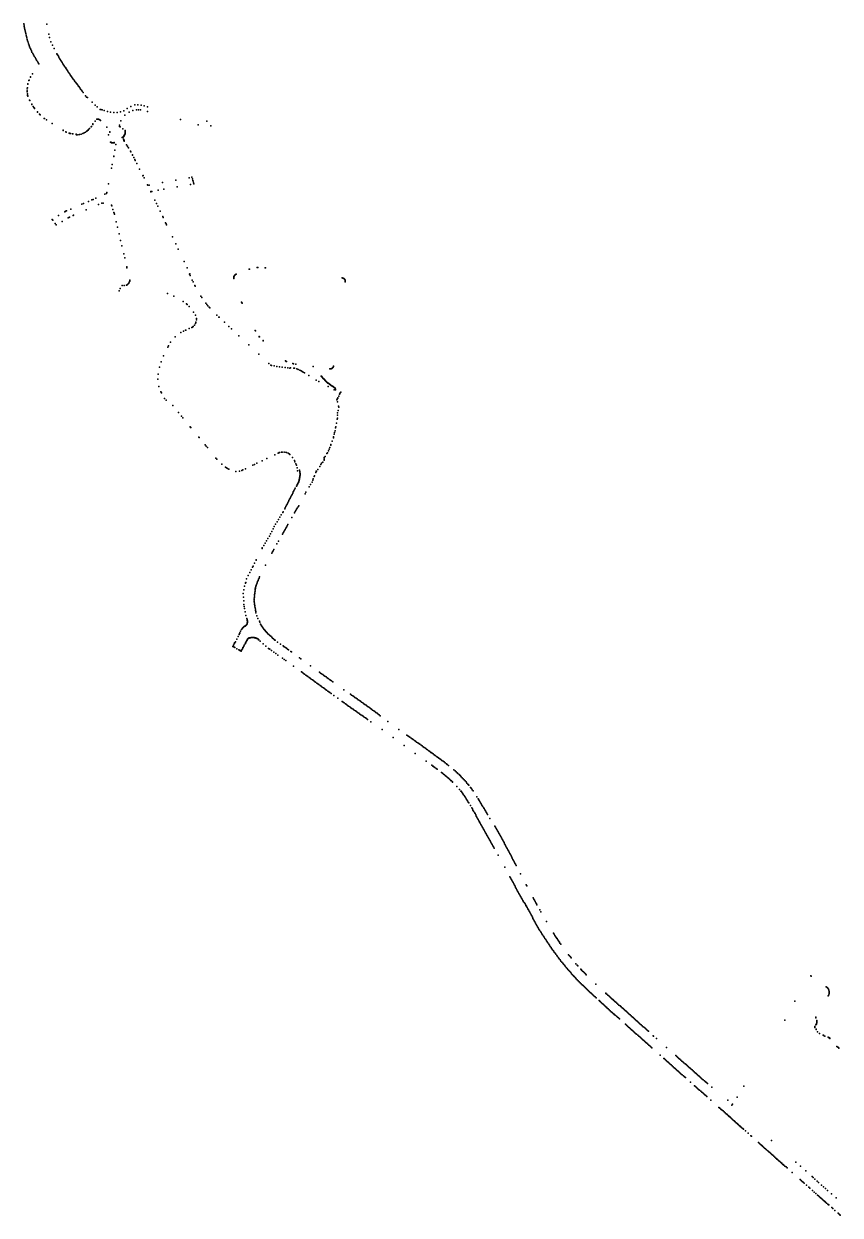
# Model space of a CAD drawing. Header units: metres. Extents: x 254871 to 264190, y 6271272 to 6280437.
# Drawn here: x 261353 to 262554, y 6273352 to 6275104 of the extents above; entities that cross this region are included whole.
import ezdxf

# ---------------------------------------------------------------- set-up
doc = ezdxf.new("R2010")
doc.units = ezdxf.units.M

msp = doc.modelspace()

# ---------------------------------------------------------------- linework, layer by layer
at = {"layer": 'Puntos'}
for p in [(261352.6, 6275104.2), (261352.9, 6275102.2), (261386.3, 6275103.9), (261353.3, 6275100.2), (261353.7, 6275098.1), (261353.8, 6275097.7), (261354.1, 6275096), (261354.6, 6275094), (261355.1, 6275091.9), (261355.4, 6275090.1), (261355.5, 6275089.8), (261356, 6275087.7), (261356.4, 6275085.6), (261389.3, 6275089.2), (261390.4, 6275084.3), (261356.9, 6275083.4), (261357.6, 6275081.3), (261358.2, 6275079.2), (261358.9, 6275077.1), (261359.6, 6275075), (261360.3, 6275072.8), (261360.5, 6275072.2), (261361.1, 6275070.7), (261361.1, 6275070.6), (261362, 6275068.6), (261362.4, 6275067.7), (261362.9, 6275066.6), (261392.5, 6275077.8), (261394.8, 6275072.8), (261397.4, 6275067.8), (261363.7, 6275064.5), (261364.6, 6275062.4), (261365.8, 6275060.4), (261366.9, 6275058.5), (261368, 6275056.5), (261369.2, 6275054.6), (261370.3, 6275052.7), (261371.4, 6275050.7), (261372.5, 6275048.8), (261401.2, 6275060.1), (261401.6, 6275059.5), (261401.9, 6275059.1), (261402.5, 6275058), (261402.5, 6275058), (261403.4, 6275056.5), (261404.3, 6275055), (261405.2, 6275053.4), (261406.2, 6275051.9), (261407.1, 6275050.3), (261408, 6275048.8), (261373.6, 6275046.8), (261374.6, 6275045.2), (261409, 6275047.2), (261410, 6275045.6), (261410.9, 6275044), (261412, 6275042.4), (261413.1, 6275040.9), (261414.2, 6275039.3), (261414.4, 6275039.1), (261415.3, 6275037.7), (261416.4, 6275036), (261417.4, 6275034.4), (261418.5, 6275032.7), (261358.6, 6275015.3), (261358.7, 6275015.8), (261360.1, 6275020.7), (261360.2, 6275020.9), (261360.3, 6275021.2), (261362.3, 6275025.9), (261362.5, 6275026.3), (261365.2, 6275030.8), (261365.2, 6275030.7), (261419.6, 6275031), (261420.7, 6275029.3), (261421.8, 6275027.6), (261422.1, 6275027.2), (261423, 6275026), (261424.2, 6275024.4), (261425.4, 6275022.8), (261426.6, 6275021.2), (261427.3, 6275020.4), (261427.9, 6275019.6), (261429.1, 6275018), (261430.3, 6275016.4), (261430.8, 6275015.8), (261431.5, 6275014.8), (261357.6, 6275006.6), (261357.6, 6275004.6), (261357.6, 6275004.5), (261357.6, 6275004.2), (261357.7, 6275009.8), (261357.8, 6275010.2), (261357.9, 6275001.3), (261357.9, 6275001.1), (261358.1, 6274999.1), (261358.1, 6274998.8), (261358.3, 6274998.2), (261358.4, 6274997.9), (261432.7, 6275013.2), (261433.7, 6275011.8), (261433.9, 6275011.6), (261435, 6275009.9), (261436.2, 6275008.3), (261437.3, 6275006.8), (261437.4, 6275006.7), (261438.6, 6275005), (261439.7, 6275003.4), (261443.2, 6274998.4), (261443.4, 6274998.1), (261444.8, 6274996.2), (261361, 6274991.9), (261361.2, 6274991.6), (261361.3, 6274991.4), (261364.3, 6274985.8), (261364.4, 6274985.7), (261364.5, 6274985.5), (261366.3, 6274982.8), (261367.3, 6274981.3), (261367.4, 6274981.3), (261368.2, 6274980.1), (261368.4, 6274979.8), (261446.3, 6274995.9), (261453, 6274988.8), (261457.6, 6274984.8), (261460.6, 6274982.2), (261504.8, 6274979.7), (261510.2, 6274982.5), (261515.9, 6274985), (261520.6, 6274985.1), (261525.3, 6274984.6), (261529.9, 6274983.6), (261534.4, 6274982), (261372.5, 6274974.6), (261372.7, 6274974.4), (261375.9, 6274971.1), (261376.6, 6274970.4), (261382.6, 6274965.1), (261383, 6274964.8), (261386, 6274963), (261460, 6274964.2), (261460.4, 6274964.2), (261461.5, 6274964.1), (261462.6, 6274963.9), (261463.6, 6274963.4), (261464.6, 6274962.8), (261464.8, 6274978.4), (261465.4, 6274978), (261465.4, 6274962), (261466.1, 6274978), (261468, 6274977.8), (261470.9, 6274976.8), (261475.5, 6274975.1), (261480.3, 6274974.1), (261485.2, 6274973.7), (261490.1, 6274974), (261494.9, 6274974.9), (261495.4, 6274961.5), (261499.6, 6274976.4), (261501.3, 6274969.9), (261507.5, 6274974.4), (261512.8, 6274976.7), (261518.6, 6274977.7), (261521.2, 6274977.7), (261521.2, 6274977.7), (261524.4, 6274977.7), (261534.5, 6274975.3), (261534.6, 6274975.3), (261583.4, 6274963.6), (261394.3, 6274957.8), (261410.5, 6274947.6), (261410.6, 6274947.5), (261414.5, 6274945.2), (261415.1, 6274945), (261441.4, 6274943.8), (261443.5, 6274944.9), (261445.5, 6274946.4), (261445.5, 6274946.3), (261445.7, 6274946.6), (261447.2, 6274948), (261447.5, 6274948.3), (261448.9, 6274949.8), (261449.3, 6274950.3), (261451.9, 6274952.9), (261452.1, 6274953.1), (261452.3, 6274953.3), (261454.3, 6274957.3), (261454.3, 6274956), (261457.8, 6274961.1), (261474.7, 6274952.2), (261479, 6274945.1), (261479.2, 6274944.7), (261493.4, 6274955), (261493.6, 6274953.3), (261494.6, 6274952.5), (261498.1, 6274949.8), (261501.6, 6274947.1), (261501.7, 6274946.8), (261501.8, 6274946.4), (261501.8, 6274946), (261501.8, 6274945.6), (261501.8, 6274944.2), (261501.8, 6274943.9), (261501.9, 6274945.3), (261501.9, 6274944.9), (261501.9, 6274944.6), (261609.3, 6274955.6), (261621.9, 6274961), (261627.9, 6274954.2), (261419.3, 6274943.3), (261419.9, 6274943.2), (261420.5, 6274943), (261421.5, 6274942.8), (261424.3, 6274942.3), (261424.4, 6274942.2), (261424.9, 6274942.2), (261429.4, 6274942), (261429.4, 6274942), (261429.4, 6274941.5), (261429.4, 6274941.2), (261429.4, 6274941.2), (261429.9, 6274941.1), (261432.3, 6274941.1), (261434.6, 6274941.3), (261436.9, 6274942.1), (261439.2, 6274942.9), (261477.4, 6274940.9), (261480.2, 6274930.3), (261480.2, 6274930.3), (261480.3, 6274930.2), (261480.5, 6274930.1), (261480.6, 6274930), (261480.8, 6274929.9), (261480.9, 6274929.8), (261480.9, 6274929.8), (261481.1, 6274929.8), (261481.2, 6274929.7), (261481.4, 6274929.6), (261481.5, 6274929.5), (261481.7, 6274929.4), (261481.8, 6274929.4), (261482, 6274929.4), (261482.2, 6274929.3), (261482.3, 6274929.3), (261482.5, 6274929.2), (261482.6, 6274929.2), (261482.8, 6274929.2), (261482.9, 6274929.1), (261483.1, 6274929.1), (261483.2, 6274929.1), (261483.4, 6274929.1), (261483.5, 6274929.1), (261483.7, 6274929.1), (261483.8, 6274929.1), (261484, 6274929.1), (261484.2, 6274929.1), (261484.3, 6274929.1), (261484.5, 6274929.2), (261484.6, 6274929.2), (261484.8, 6274929.2), (261484.9, 6274929.2), (261485, 6274929.3), (261485.2, 6274929.3), (261485.3, 6274929.4), (261485.5, 6274929.4), (261485.6, 6274929.5), (261485.7, 6274929.5), (261487.8, 6274926.6), (261487.8, 6274926.6), (261497.5, 6274936.9), (261497.6, 6274936.9), (261497.7, 6274937), (261497.9, 6274937.1), (261498.1, 6274937.2), (261498.2, 6274937.3), (261498.4, 6274937.4), (261498.6, 6274937.6), (261498.7, 6274937.7), (261498.9, 6274937.9), (261499, 6274938), (261499.2, 6274938.2), (261499.2, 6274934.7), (261499.2, 6274934.6), (261499.3, 6274938.4), (261499.5, 6274938.5), (261499.6, 6274938.7), (261499.7, 6274938.9), (261499.7, 6274932.5), (261499.9, 6274939.1), (261500, 6274939.3), (261500.1, 6274939.5), (261500.2, 6274931.6), (261500.3, 6274939.7), (261500.4, 6274939.9), (261500.4, 6274933), (261500.5, 6274940.2), (261500.7, 6274940.4), (261500.8, 6274940.6), (261500.9, 6274940.9), (261501, 6274941.2), (261501.2, 6274941.4), (261501.3, 6274941.7), (261501.4, 6274942), (261501.5, 6274942.3), (261501.6, 6274942.9), (261501.6, 6274942.6), (261501.7, 6274943.2), (261501.7, 6274943.1), (261501.8, 6274943.5), (261503.8, 6274926.3), (261484.9, 6274909.5), (261484.9, 6274909.2), (261486.4, 6274918.4), (261505.2, 6274924.1), (261505.3, 6274923.9), (261506.7, 6274921.6), (261509.5, 6274916.7), (261509.9, 6274916.1), (261512.4, 6274911.3), (261512.5, 6274911.2), (261481.8, 6274892.1), (261482.8, 6274897.3), (261514.4, 6274907.7), (261515.9, 6274904.6), (261516.6, 6274903.2), (261518.9, 6274898.6), (261522.9, 6274890.3), (261527.5, 6274880.6), (261527.5, 6274880.6), (261528.4, 6274881), (261529.9, 6274877.8), (261576.3, 6274874.2), (261596, 6274877.8), (261600, 6274878.6), (261600.7, 6274876.1), (261601.5, 6274873.7), (261477.3, 6274868.7), (261534.8, 6274867.4), (261535.2, 6274866.7), (261537, 6274867.1), (261539.6, 6274857.4), (261539.7, 6274857.1), (261541, 6274857.6), (261550.1, 6274859.3), (261556.6, 6274870.7), (261558.4, 6274860.8), (261578.1, 6274864.4), (261597.8, 6274868), (261601.8, 6274872.6), (261602.5, 6274870.4), (261602.9, 6274868.9), (261438.2, 6274838.8), (261440.2, 6274839.7), (261447.9, 6274843), (261452.9, 6274845.2), (261454.4, 6274845.8), (261458.6, 6274847.6), (261462.5, 6274838.4), (261467.5, 6274840.6), (261469.5, 6274840.3), (261472, 6274853.4), (261474.5, 6274854.5), (261474.8, 6274856), (261545.6, 6274844.9), (261547.8, 6274840.1), (261403.6, 6274822.1), (261412.7, 6274827.6), (261413.2, 6274827.9), (261414.1, 6274828.4), (261415.6, 6274829.1), (261421.9, 6274831.8), (261425.4, 6274822.4), (261425.8, 6274822.6), (261444.2, 6274830.5), (261481.7, 6274837.5), (261481.7, 6274837.3), (261481.9, 6274836.7), (261483.7, 6274830.9), (261485.1, 6274826.7), (261485.4, 6274825.6), (261485.8, 6274824.3), (261549.8, 6274835.9), (261553.2, 6274828.8), (261394.4, 6274816.5), (261395.1, 6274815.5), (261395.3, 6274815.3), (261398.6, 6274810.3), (261400, 6274808.3), (261408.8, 6274813.6), (261417.8, 6274819), (261418.7, 6274819.5), (261419.6, 6274819.9), (261488.6, 6274812.7), (261490.4, 6274804.9), (261557, 6274820.8), (261557.8, 6274819.2), (261561.3, 6274811.7), (261562.1, 6274810.1), (261562.7, 6274808.7), (261492.7, 6274795.1), (261571.3, 6274790.7), (261495, 6274785.4), (261496.9, 6274777.4), (261576.2, 6274780.4), (261579.9, 6274772.6), (261499.6, 6274765.9), (261501, 6274760), (261588.5, 6274754.5), (261504.2, 6274746.5), (261504.4, 6274745.4), (261592.8, 6274745.5), (261596.2, 6274736.1), (261597.1, 6274736.5), (261597.3, 6274733.8), (261662.4, 6274733.9), (261662.9, 6274734.6), (261663.5, 6274735.2), (261664.2, 6274735.7), (261665, 6274736), (261684.2, 6274743.2), (261684.9, 6274743.4), (261695.8, 6274745.6), (261696.4, 6274745.7), (261697, 6274745.7), (261707.9, 6274745.1), (261708.3, 6274745.1), (261497.1, 6274719.3), (261500.5, 6274719.4), (261503.5, 6274719.6), (261504.8, 6274720.4), (261506, 6274721.5), (261507, 6274722.7), (261507.8, 6274724), (261508.4, 6274725.5), (261508.6, 6274726.2), (261508.7, 6274727), (261600.5, 6274727.1), (261601.7, 6274724.6), (261601.7, 6274724.6), (261604.5, 6274719.1), (261604.5, 6274719.1), (261604.9, 6274718.3), (261661.7, 6274731.5), (261661.8, 6274732.3), (261661.8, 6274730.7), (261661.9, 6274729.8), (261662.1, 6274733.2), (261821.2, 6274730.5), (261822, 6274730.3), (261822.7, 6274730), (261823.4, 6274729.6), (261824, 6274729.1), (261824.6, 6274728.5), (261825, 6274727.9), (261825.3, 6274727.1), (261825.5, 6274726.4), (261825.5, 6274724.8), (261825.6, 6274725.6), (261492.7, 6274711.6), (261494.6, 6274715), (261563.9, 6274707.5), (261573.4, 6274703.8), (261613.2, 6274703.6), (261614.6, 6274701.5), (261586.9, 6274695.7), (261592, 6274692.3), (261593, 6274691.3), (261595.7, 6274688.6), (261620.5, 6274693.3), (261622.1, 6274691.4), (261623.6, 6274689.5), (261625.5, 6274687.2), (261626.3, 6274686.4), (261673, 6274694.9), (261673.2, 6274694.2), (261673.3, 6274694), (261673.5, 6274693.6), (261673.7, 6274693.3), (261602.4, 6274679.9), (261605.1, 6274675.5), (261605.7, 6274665.1), (261605.8, 6274665.1), (261605.8, 6274665), (261606.5, 6274668.8), (261606.6, 6274670.6), (261636.7, 6274675.7), (261639.5, 6274672.9), (261639.9, 6274672.5), (261647.7, 6274665.2), (261583.6, 6274650.3), (261587.8, 6274652.1), (261590.7, 6274653.6), (261591, 6274653.8), (261596.1, 6274655.8), (261600, 6274657.6), (261600.7, 6274658.1), (261602, 6274659.2), (261603.6, 6274661.1), (261605.4, 6274663.2), (261654.5, 6274658.9), (261658.2, 6274655.5), (261693, 6274653.3), (261693.2, 6274652.9), (261693.3, 6274652.7), (261564.6, 6274628.8), (261565.5, 6274630.5), (261568.5, 6274635.9), (261575.1, 6274644), (261669.2, 6274645.4), (261683.9, 6274631.8), (261698.8, 6274644.4), (261699.1, 6274644), (261699.4, 6274643.7), (261704.8, 6274638.2), (261705, 6274638), (261558, 6274615.8), (261698.6, 6274618.2), (261552.5, 6274599), (261554.7, 6274606.9), (261713.3, 6274604.6), (261716.1, 6274602), (261717.2, 6274601.8), (261721.1, 6274600.9), (261725.1, 6274600.1), (261729, 6274599.6), (261733, 6274599.2), (261737, 6274598.7), (261737.7, 6274608.5), (261738.2, 6274608.1), (261738.8, 6274607.7), (261739.4, 6274607.5), (261741, 6274598.2), (261744.3, 6274597.8), (261745.1, 6274598), (261748.5, 6274604.3), (261749.3, 6274604.2), (261749.4, 6274604.1), (261749.8, 6274597.7), (261751, 6274597.7), (261753, 6274603.6), (261754.3, 6274596.5), (261756.5, 6274595.7), (261758.6, 6274594.6), (261760.6, 6274593.6), (261778.4, 6274600), (261802.8, 6274596.5), (261803.5, 6274596.5), (261804.4, 6274596.6), (261805.1, 6274596.8), (261805.9, 6274597.1), (261806.5, 6274597.5), (261807.1, 6274598), (261807.6, 6274598.6), (261808, 6274599.3), (261808.3, 6274600), (261808.5, 6274600.8), (261550, 6274581.3), (261550.5, 6274588.9), (261762.4, 6274592.6), (261763.5, 6274592), (261763.5, 6274592), (261765.9, 6274590.7), (261765.9, 6274590.7), (261771.9, 6274587), (261771.9, 6274587), (261783, 6274580.1), (261783, 6274580.1), (261786.8, 6274578), (261786.8, 6274578), (261790.4, 6274586), (261790.6, 6274585.8), (261791, 6274585.3), (261791.4, 6274584.8), (261791.8, 6274584.3), (261792.2, 6274583.8), (261792.7, 6274583.2), (261793.1, 6274582.7), (261793.5, 6274582.2), (261794, 6274581.8), (261794.4, 6274581.3), (261794.9, 6274580.8), (261795.4, 6274580.3), (261795.8, 6274579.8), (261796.3, 6274579.4), (261796.8, 6274578.9), (261797.2, 6274578.5), (261797.7, 6274578), (261798.2, 6274577.6), (261798.7, 6274577.1), (261799.2, 6274576.7), (261799.7, 6274576.2), (261800.2, 6274575.8), (261551.3, 6274570.7), (261554.4, 6274562.9), (261554.6, 6274562.5), (261555.1, 6274561.5), (261800.6, 6274570.6), (261800.6, 6274570.6), (261800.8, 6274575.4), (261801.3, 6274575), (261801.8, 6274574.6), (261802.3, 6274574.2), (261802.9, 6274573.8), (261803.4, 6274573.4), (261803.9, 6274573), (261804.5, 6274572.6), (261805, 6274572.3), (261805.6, 6274571.9), (261806.1, 6274571.5), (261806.7, 6274571.2), (261807.3, 6274570.8), (261807.8, 6274570.5), (261808.4, 6274570.1), (261809, 6274569.8), (261809.4, 6274565.8), (261809.4, 6274565.8), (261809.5, 6274569.4), (261810.1, 6274568.8), (261810.6, 6274568.2), (261811, 6274567.4), (261811.2, 6274566.7), (261811.4, 6274565.9), (261811.4, 6274565.9), (261811.4, 6274565.9), (261817.4, 6274559.4), (261817.6, 6274559.9), (261817.8, 6274560.3), (261818.3, 6274561.2), (261819, 6274562.5), (261559.7, 6274552.8), (261562.1, 6274550.7), (261571.8, 6274542.5), (261813.4, 6274551.3), (261813.9, 6274552.3), (261814.3, 6274553.1), (261814.4, 6274547.9), (261814.5, 6274553.6), (261814.7, 6274554), (261815.9, 6274541.9), (261816.1, 6274556.7), (261580, 6274532.6), (261584.5, 6274527.1), (261586.5, 6274524.7), (261814, 6274524.3), (261814.2, 6274528.7), (261814.3, 6274531.8), (261815.1, 6274535.2), (261816.2, 6274540.5), (261597.3, 6274511.6), (261598.1, 6274510.6), (261598.3, 6274510.3), (261810.6, 6274505.7), (261811.4, 6274509.8), (261811.7, 6274511.2), (261812.7, 6274516.8), (261813.7, 6274522.7), (261610, 6274496.2), (261610.6, 6274495.5), (261806.5, 6274490.3), (261808.1, 6274495.2), (261808.5, 6274496.5), (261809.4, 6274500.4), (261810, 6274503), (261619.4, 6274484.7), (261621.1, 6274482.7), (261622.7, 6274480.8), (261726.9, 6274472.7), (261727.8, 6274473.1), (261728.6, 6274473.4), (261728.8, 6274473.5), (261731.6, 6274474.1), (261734, 6274474.3), (261736.7, 6274474), (261739.3, 6274473.4), (261741.7, 6274472.5), (261742.9, 6274471.8), (261744.1, 6274470.9), (261798.7, 6274471.9), (261799.4, 6274473), (261801.1, 6274476.2), (261802.2, 6274478.5), (261803, 6274480.8), (261804.2, 6274484.3), (261804.6, 6274485.5), (261635.4, 6274465.3), (261636.6, 6274463.9), (261643.9, 6274456.4), (261689.8, 6274455), (261691.9, 6274456), (261695.7, 6274457.8), (261703.5, 6274461.5), (261710, 6274464.6), (261721.9, 6274470.3), (261748.1, 6274466.1), (261750.7, 6274461.6), (261751.6, 6274460), (261753.1, 6274457.1), (261754.1, 6274455), (261788.1, 6274453.2), (261789.8, 6274455.9), (261790.9, 6274457.8), (261792.4, 6274459.6), (261794.7, 6274466.1), (261794.7, 6274464.1), (261794.7, 6274463.5), (261794.7, 6274462.4), (261795.9, 6274467.9), (261649.2, 6274452.2), (261651, 6274451), (261652.3, 6274450.2), (261654.3, 6274449), (261664.4, 6274445.8), (261669.9, 6274446.2), (261673.6, 6274447.3), (261674.8, 6274447.9), (261678.8, 6274449.7), (261755.1, 6274450.9), (261755.4, 6274446.8), (261758.4, 6274447.7), (261758.4, 6274435.5), (261758.5, 6274447.2), (261758.5, 6274436.1), (261758.6, 6274437.1), (261758.7, 6274438.1), (261758.7, 6274437.6), (261758.8, 6274445.5), (261758.8, 6274438.8), (261758.9, 6274439.1), (261759, 6274443.9), (261759.1, 6274443.3), (261759.1, 6274440.6), (261759.1, 6274440.5), (261759.2, 6274442.5), (261759.2, 6274442.2), (261759.2, 6274441.7), (261780, 6274438.3), (261780.5, 6274439.5), (261782.3, 6274444.3), (261783, 6274446.1), (261783.1, 6274446.3), (261785.3, 6274448.6), (261751.1, 6274419.1), (261752, 6274420.9), (261754, 6274424.3), (261754.2, 6274424.7), (261754.2, 6274424.7), (261754.3, 6274424.8), (261754.9, 6274426.2), (261755.1, 6274426.4), (261755.7, 6274427.6), (261755.9, 6274428), (261756.5, 6274429.1), (261756.7, 6274429.6), (261756.9, 6274430), (261757.1, 6274430.6), (261757.3, 6274431.2), (261757.6, 6274432.2), (261757.8, 6274432.9), (261758, 6274433.8), (261758.2, 6274434.5), (261772.6, 6274423.2), (261774.7, 6274426.6), (261776.8, 6274430), (261777.8, 6274433), (261778.4, 6274434.8), (261741.9, 6274401.3), (261742.8, 6274403.1), (261743.7, 6274404.9), (261744.6, 6274406.6), (261745.6, 6274408.4), (261746.5, 6274410.2), (261747.4, 6274412), (261748.3, 6274413.8), (261749.2, 6274415.5), (261750.1, 6274417.3), (261766.4, 6274413), (261767.8, 6274415.3), (261733.6, 6274385.3), (261734.5, 6274386.5), (261736.5, 6274390.6), (261737.4, 6274392.3), (261738.3, 6274394.1), (261739.2, 6274395.9), (261740.1, 6274397.7), (261741, 6274399.5), (261751, 6274384.9), (261752, 6274386.6), (261753, 6274388.3), (261754, 6274390.1), (261755, 6274391.8), (261756.1, 6274393.5), (261757.1, 6274395.2), (261723, 6274368.3), (261725.2, 6274371.7), (261727.3, 6274375.1), (261729.4, 6274378.5), (261731.5, 6274381.9), (261740.2, 6274365.7), (261741.2, 6274367.5), (261747, 6274378), (261714, 6274350.4), (261715.8, 6274354), (261717.6, 6274357.6), (261719.4, 6274361.2), (261721.2, 6274364.7), (261733.3, 6274353.5), (261734.3, 6274355.3), (261735.3, 6274357), (261736.3, 6274358.7), (261737.3, 6274360.4), (261738.3, 6274362.2), (261739.3, 6274363.9), (261703.3, 6274332.6), (261703.6, 6274333.3), (261705.7, 6274336.8), (261707.8, 6274340.2), (261709.9, 6274343.6), (261711.9, 6274347), (261720.6, 6274330.8), (261725.1, 6274339.1), (261727.3, 6274343.2), (261694.5, 6274315.3), (261694.6, 6274315.5), (261717.8, 6274325.5), (261718.7, 6274327.3), (261719.7, 6274329.1), (261685.1, 6274297.3), (261687, 6274301), (261688.9, 6274304.7), (261689.1, 6274305), (261689.9, 6274306.5), (261692.3, 6274311), (261708.1, 6274307.8), (261708.2, 6274308), (261678.7, 6274281.3), (261679, 6274282), (261679.1, 6274282.3), (261680.4, 6274287.6), (261682.8, 6274292.5), (261694.7, 6274278.6), (261695.4, 6274280.3), (261696.1, 6274282), (261696.7, 6274283.7), (261697.4, 6274285.4), (261698.1, 6274287.1), (261698.8, 6274288.9), (261699.4, 6274290.6), (261675.3, 6274266.2), (261676.1, 6274260.6), (261676.2, 6274271.7), (261677.3, 6274276.9), (261677.3, 6274276.8), (261677.4, 6274277.1), (261692, 6274260.9), (261692.2, 6274262.7), (261692.3, 6274264.5), (261692.5, 6274266.3), (261692.7, 6274268.1), (261692.9, 6274269.8), (261693.1, 6274271.6), (261693.2, 6274273.2), (261693.3, 6274273.4), (261693.7, 6274275.2), (261694.1, 6274276.9), (261694.3, 6274277.5), (261676.2, 6274255.2), (261676.6, 6274249.8), (261676.9, 6274246.9), (261677.2, 6274244.3), (261691.4, 6274255.6), (261691.6, 6274257.4), (261691.7, 6274253.8), (261691.8, 6274259.2), (261692, 6274252), (261692.3, 6274250.2), (261692.5, 6274248.5), (261692.8, 6274246.7), (261693.1, 6274244.9), (261693.3, 6274243.2), (261678.1, 6274239), (261679.3, 6274233.6), (261680.6, 6274229.5), (261681.1, 6274228), (261681.2, 6274228), (261681.4, 6274227.3), (261681.5, 6274226.6), (261681.6, 6274225.8), (261681.7, 6274225.1), (261693.6, 6274241.4), (261693.9, 6274239.6), (261694.1, 6274237.8), (261695.5, 6274233.5), (261695.7, 6274233.2), (261697.2, 6274229.4), (261699.2, 6274225.3), (261670.3, 6274208), (261670.3, 6274207.9), (261670.5, 6274208.3), (261671.6, 6274210.8), (261672.9, 6274213.2), (261673.3, 6274213.6), (261674.6, 6274215.3), (261675, 6274215.7), (261675.2, 6274216), (261676.1, 6274216.8), (261676.5, 6274217.3), (261676.9, 6274217.7), (261677.2, 6274217.9), (261677.6, 6274218), (261678.2, 6274218.3), (261678.7, 6274218.8), (261679.3, 6274219.2), (261679.6, 6274219.5), (261679.8, 6274219.7), (261679.8, 6274219.7), (261680.3, 6274220.2), (261680.8, 6274220.8), (261681.1, 6274221.5), (261681.2, 6274222), (261681.3, 6274222.2), (261681.5, 6274222.9), (261681.6, 6274223.6), (261681.7, 6274225), (261681.7, 6274224.4), (261699.8, 6274224), (261701, 6274221.2), (261701.9, 6274219.7), (261702.6, 6274218.7), (261702.9, 6274218.2), (261704, 6274216.7), (261705, 6274215.2), (261706, 6274213.7), (261706.6, 6274212.9), (261707.8, 6274211.5), (261708.3, 6274210.9), (261709.4, 6274209.6), (261709.7, 6274209.3), (261710.2, 6274208.7), (261710.7, 6274208.2), (261661, 6274190.1), (261662, 6274191.9), (261662.8, 6274193.4), (261663, 6274193.6), (261664, 6274195.3), (261666.2, 6274198.8), (261668.2, 6274203), (261669.5, 6274206), (261669.6, 6274206.3), (261677.1, 6274190.2), (261678.1, 6274192), (261679, 6274193.5), (261679.1, 6274193.7), (261679.3, 6274194.2), (261680, 6274195.5), (261680.4, 6274196.2), (261680.7, 6274196.8), (261681.1, 6274197.5), (261681.1, 6274197.5), (261681.5, 6274198.1), (261681.9, 6274198.7), (261682, 6274198.8), (261682.4, 6274199.3), (261682.9, 6274199.9), (261683.4, 6274200.5), (261683.5, 6274200.5), (261684.2, 6274200.7), (261684.4, 6274200.8), (261685, 6274200.9), (261685.7, 6274201.1), (261686.4, 6274201.2), (261687.2, 6274201.3), (261687.5, 6274201.3), (261687.9, 6274201.4), (261688.6, 6274201.4), (261689.3, 6274201.3), (261690, 6274201.3), (261690.4, 6274201.3), (261690.7, 6274201.3), (261691.4, 6274201.3), (261692.1, 6274201.2), (261692.8, 6274201), (261693.3, 6274201), (261693.5, 6274200.9), (261694.2, 6274200.7), (261694.9, 6274200.5), (261695.6, 6274200.2), (261696, 6274200), (261696.2, 6274199.9), (261696.8, 6274199.5), (261697.4, 6274199), (261697.9, 6274198.5), (261698.2, 6274198.1), (261698.4, 6274198), (261698.5, 6274198), (261700.6, 6274195.9), (261704.6, 6274192.3), (261711.9, 6274206.9), (261713.3, 6274205.7), (261714.6, 6274204.4), (261716, 6274203.2), (261717.4, 6274202), (261718.8, 6274200.7), (261720.2, 6274199.4), (261721.6, 6274198.2), (261722.2, 6274197.6), (261722.3, 6274197.5), (261726, 6274194.5), (261730.1, 6274191.8), (261660, 6274188.4), (261660.3, 6274188.2), (261661.2, 6274187.8), (261661.6, 6274187.5), (261662.9, 6274186.8), (261665.9, 6274185), (261669, 6274183.3), (261669, 6274183.3), (261670.3, 6274182.6), (261670.7, 6274182.3), (261671.6, 6274181.9), (261672.3, 6274181.5), (261673.2, 6274183.2), (261674.2, 6274185), (261675.1, 6274186.5), (261675.2, 6274186.7), (261676.2, 6274188.5), (261708.7, 6274188.8), (261712.7, 6274185.5), (261713.6, 6274184.8), (261714.5, 6274184.1), (261716.9, 6274182.4), (261720.3, 6274180.1), (261723.6, 6274177.7), (261726.5, 6274175.7), (261734.2, 6274189.1), (261735.4, 6274188.2), (261735.8, 6274187.9), (261737.5, 6274186.8), (261739.1, 6274185.6), (261740.7, 6274184.4), (261742.3, 6274183.3), (261745.4, 6274181), (261746.5, 6274180.2), (261733.5, 6274170.9), (261735.8, 6274169.3), (261738.2, 6274167.6), (261749.7, 6274159.2), (261758.5, 6274171.4), (261760.1, 6274170.2), (261774.6, 6274159.6), (261761, 6274151), (261762.6, 6274149.8), (261764.3, 6274148.6), (261765.9, 6274147.4), (261767.5, 6274146.2), (261769.1, 6274145.1), (261770.7, 6274143.9), (261772.3, 6274142.7), (261773.9, 6274141.5), (261775.6, 6274140.3), (261777.2, 6274139.2), (261778.8, 6274138), (261787.6, 6274150.3), (261789.3, 6274149.2), (261790.9, 6274148), (261792.5, 6274146.9), (261794.2, 6274145.7), (261795.8, 6274144.5), (261797.4, 6274143.4), (261799, 6274142.2), (261800.7, 6274141), (261802.3, 6274139.9), (261803.9, 6274138.7), (261805.5, 6274137.5), (261780.4, 6274136.8), (261782, 6274135.6), (261783.6, 6274134.4), (261785.3, 6274133.3), (261786.9, 6274132.1), (261788.5, 6274130.9), (261790.1, 6274129.8), (261791.7, 6274128.6), (261793.4, 6274127.4), (261795, 6274126.2), (261796.6, 6274125.1), (261798.2, 6274123.9), (261799.8, 6274122.7), (261801.5, 6274121.6), (261803.1, 6274120.4), (261807.2, 6274136.4), (261823.4, 6274124.7), (261804.7, 6274119.2), (261809, 6274116.2), (261814.5, 6274112.2), (261820.9, 6274107.5), (261822.6, 6274106.4), (261824.2, 6274105.2), (261825.8, 6274104), (261827.4, 6274102.8), (261833.3, 6274117.9), (261835, 6274116.8), (261836.6, 6274115.7), (261838.3, 6274114.5), (261839.9, 6274113.4), (261841.5, 6274112.2), (261843.2, 6274111.1), (261844.8, 6274109.9), (261846.4, 6274108.8), (261848.1, 6274107.6), (261849.7, 6274106.4), (261851.3, 6274105.3), (261853, 6274104.1), (261854.6, 6274103), (261829, 6274101.6), (261830.6, 6274100.5), (261832.3, 6274099.3), (261833.9, 6274098.2), (261835.5, 6274097), (261837.2, 6274095.9), (261838.8, 6274094.7), (261840.5, 6274093.5), (261842.1, 6274092.4), (261843.7, 6274091.2), (261845.4, 6274090.1), (261847, 6274088.9), (261848.6, 6274087.8), (261850.3, 6274086.7), (261851.9, 6274085.5), (261856.2, 6274101.8), (261857.8, 6274100.6), (261859.4, 6274099.4), (261861.1, 6274098.3), (261862.7, 6274097.1), (261864.3, 6274095.9), (261865.9, 6274094.7), (261867.5, 6274093.5), (261869.1, 6274092.4), (261870.7, 6274091.2), (261872.4, 6274090), (261874, 6274088.8), (261875.6, 6274087.6), (261877.2, 6274086.4), (261853.6, 6274084.4), (261855.2, 6274083.2), (261856.8, 6274082.1), (261858.5, 6274080.9), (261863.4, 6274077.5), (261888.3, 6274078), (261879.8, 6274066.1), (261896, 6274054.4), (261904.6, 6274066.3), (261916.2, 6274058), (261917.6, 6274057), (261919.2, 6274055.9), (261920.9, 6274054.7), (261922.5, 6274053.5), (261924.1, 6274052.4), (261925.8, 6274051.2), (261927.4, 6274050.1), (261912.3, 6274042.7), (261929, 6274048.9), (261930.6, 6274047.7), (261932.3, 6274046.6), (261933.9, 6274045.4), (261935.5, 6274044.3), (261937.2, 6274043.1), (261938.8, 6274041.9), (261940.4, 6274040.7), (261942, 6274039.6), (261943.6, 6274038.4), (261945.3, 6274037.2), (261946.9, 6274036), (261948.5, 6274034.9), (261950.1, 6274033.7), (261951.7, 6274032.5), (261952, 6274032.3), (261928.5, 6274031), (261944.8, 6274019.4), (261953.3, 6274031.3), (261955, 6274030.1), (261956.6, 6274029), (261958.2, 6274027.8), (261959.8, 6274026.6), (261961.4, 6274025.4), (261963, 6274024.3), (261963.5, 6274023.9), (261964.6, 6274023.1), (261966.3, 6274021.9), (261967.9, 6274020.7), (261969.5, 6274019.5), (261971.1, 6274018.3), (261972.8, 6274017.1), (261974.4, 6274015.8), (261975.1, 6274015.3), (261975.8, 6274014.8), (261952.9, 6274013.5), (261954.5, 6274012.4), (261955, 6274012), (261956.1, 6274011.2), (261957.7, 6274010), (261959.4, 6274008.9), (261961, 6274007.7), (261967.5, 6274002.8), (261968.8, 6274001.8), (261970.3, 6274000.5), (261971.8, 6273999.3), (261973.3, 6273998.1), (261977.6, 6274013.3), (261985.6, 6274006.8), (261987.2, 6274005.4), (261988.7, 6274004), (261990.3, 6274002.6), (261991.5, 6274001.5), (261993.3, 6273999.7), (261993.9, 6273999.2), (261994.8, 6273998.3), (261995.3, 6273997.8), (261974.8, 6273996.9), (261976.3, 6273995.7), (261977.7, 6273994.4), (261979.1, 6273993.1), (261980.5, 6273991.8), (261981.7, 6273990.8), (261981.9, 6273990.6), (261983.3, 6273989.2), (261983.7, 6273988.8), (261989.9, 6273982.4), (261996.3, 6273996.7), (261997.8, 6273995.2), (261999.2, 6273993.7), (262000.7, 6273992.2), (262002, 6273990.6), (262003.4, 6273989), (262004.8, 6273987.4), (262006.1, 6273985.8), (262007.1, 6273984.6), (262007.3, 6273984.4), (262007.5, 6273984.2), (262010.1, 6273980.9), (262010.4, 6273980.5), (261993.7, 6273977.9), (261995.8, 6273975.5), (261996, 6273975.2), (261997.1, 6273973.7), (261998.3, 6273972.2), (261998.6, 6273971.8), (261999.4, 6273970.7), (262000.5, 6273969.1), (262001.6, 6273967.6), (262002.6, 6273966), (262003.7, 6273964.3), (262004.7, 6273962.7), (262011.3, 6273979.2), (262012.5, 6273977.5), (262013.7, 6273975.8), (262019.5, 6273967.2), (262021.3, 6273964.1), (262021.6, 6273963.6), (262022.3, 6273962.6), (262005.7, 6273961.1), (262006.7, 6273959.4), (262007.6, 6273958.1), (262009.8, 6273954.2), (262011.7, 6273951), (262012.7, 6273949.3), (262013.6, 6273947.5), (262014.6, 6273945.8), (262022.7, 6273961.9), (262023.7, 6273960.1), (262024.7, 6273958.4), (262025.7, 6273956.6), (262026.8, 6273954.9), (262027.8, 6273953.2), (262028.9, 6273951.4), (262029.6, 6273950.2), (262029.9, 6273949.7), (262030.9, 6273948), (262031.9, 6273946.3), (262015.6, 6273944.1), (262016.4, 6273942.8), (262016.6, 6273942.4), (262017.6, 6273940.6), (262018.5, 6273938.8), (262019.5, 6273937.1), (262020.4, 6273935.3), (262021.3, 6273933.6), (262022.3, 6273931.8), (262023.2, 6273930.2), (262023.3, 6273930), (262024.2, 6273928.3), (262033, 6273944.6), (262034, 6273942.9), (262035, 6273941.1), (262038.6, 6273935.3), (262025.2, 6273926.5), (262026.1, 6273924.8), (262027.1, 6273923), (262028.1, 6273921.3), (262029, 6273919.5), (262030, 6273917.8), (262031, 6273916), (262031.9, 6273914.3), (262032.9, 6273912.5), (262033.9, 6273910.8), (262045.6, 6273924.1), (262046.6, 6273922.4), (262047.5, 6273920.6), (262048.5, 6273918.9), (262049.5, 6273917.2), (262050.5, 6273915.4), (262051.5, 6273913.7), (262052.5, 6273911.9), (262053.5, 6273910.2), (262034.9, 6273909), (262035.9, 6273907.3), (262036.8, 6273905.6), (262037.8, 6273903.8), (262038.8, 6273902.1), (262039.8, 6273900.3), (262040.8, 6273898.6), (262041.8, 6273896.8), (262042.8, 6273895.1), (262043.7, 6273893.4), (262054.4, 6273908.5), (262055.4, 6273906.7), (262056.4, 6273905), (262057.3, 6273903.2), (262058.3, 6273901.5), (262059.3, 6273899.7), (262060.2, 6273897.9), (262061.2, 6273896.2), (262062.1, 6273894.4), (262063.1, 6273892.7), (262044.7, 6273891.6), (262050.7, 6273881.2), (262064, 6273890.9), (262065, 6273889.1), (262065.9, 6273887.4), (262066.8, 6273885.6), (262067.8, 6273883.8), (262068.7, 6273882.1), (262069.6, 6273880.3), (262070.6, 6273878.5), (262071.5, 6273876.8), (262072.4, 6273875), (262060.5, 6273863.8), (262073.4, 6273873.2), (262074.3, 6273871.4), (262075.2, 6273869.7), (262076.1, 6273867.9), (262077, 6273866.1), (262068, 6273849.6), (262068.9, 6273847.9), (262069.8, 6273846.1), (262070.8, 6273844.3), (262071.7, 6273842.6), (262072.7, 6273840.8), (262083.4, 6273853.6), (262073.6, 6273839), (262074.5, 6273837.3), (262075.5, 6273835.5), (262076.4, 6273833.7), (262077.4, 6273832), (262078.3, 6273830.2), (262079.3, 6273828.5), (262080.3, 6273826.7), (262081.2, 6273825), (262082.2, 6273823.2), (262091.9, 6273837.8), (262092.9, 6273836), (262083.2, 6273821.5), (262084.2, 6273819.7), (262085.2, 6273818), (262086.2, 6273816.3), (262087.1, 6273814.5), (262087.6, 6273813.6), (262088.2, 6273812.8), (262089.2, 6273811.1), (262090.2, 6273809.4), (262091.3, 6273807.7), (262091.5, 6273807.3), (262092.2, 6273806), (262092.3, 6273805.9), (262102.3, 6273818.4), (262103.2, 6273816.6), (262104.2, 6273814.8), (262105.1, 6273813.1), (262106, 6273811.3), (262107, 6273809.5), (262107.6, 6273808.3), (262093.3, 6273804.2), (262094.3, 6273802.5), (262095, 6273801.3), (262095.3, 6273800.8), (262096.3, 6273799), (262097.2, 6273797.2), (262098.2, 6273795.5), (262099.1, 6273793.7), (262100.1, 6273791.9), (262101, 6273790.1), (262101.7, 6273788.7), (262101.9, 6273788.3), (262111.8, 6273800.8), (262113.6, 6273797.7), (262102.8, 6273786.6), (262103.7, 6273784.8), (262104.7, 6273783), (262105.6, 6273781.2), (262106.6, 6273779.4), (262107.5, 6273777.7), (262108.5, 6273775.9), (262109.6, 6273774.2), (262110.6, 6273772.5), (262111.7, 6273770.8), (262121.7, 6273783.5), (262112.8, 6273769.1), (262113.9, 6273767.4), (262115, 6273765.7), (262116.1, 6273763.9), (262117.2, 6273762.2), (262118.3, 6273760.5), (262119.4, 6273758.8), (262120.6, 6273757.1), (262121.7, 6273755.4), (262122.8, 6273753.7), (262123.9, 6273752.1), (262131.9, 6273766.6), (262133, 6273765), (262134, 6273763.3), (262135.1, 6273761.7), (262136.2, 6273760), (262137.1, 6273758.7), (262137.3, 6273758.4), (262138.3, 6273756.7), (262139.4, 6273755.1), (262140.5, 6273753.5), (262140.7, 6273753.1), (262141.6, 6273751.9), (262125.1, 6273750.4), (262126.2, 6273748.7), (262127.3, 6273747), (262128.5, 6273745.3), (262128.7, 6273744.9), (262129.6, 6273743.6), (262130.8, 6273741.9), (262132, 6273740.3), (262133.2, 6273738.6), (262134.4, 6273737), (262135.7, 6273735.4), (262142.7, 6273750.3), (262154.4, 6273734.5), (262136.9, 6273733.7), (262138.1, 6273732.1), (262139.3, 6273730.4), (262140.5, 6273728.8), (262141.7, 6273727.2), (262143, 6273725.5), (262144.3, 6273724), (262145.6, 6273722.4), (262146.9, 6273720.8), (262148.2, 6273719.3), (262149.5, 6273717.7), (262155.6, 6273733), (262156.9, 6273731.5), (262158.1, 6273730), (262164.9, 6273721.5), (262166.8, 6273719.4), (262167.7, 6273718.2), (262150.8, 6273716.1), (262152.1, 6273714.6), (262153.4, 6273713), (262154.8, 6273711.5), (262156.1, 6273709.9), (262157.4, 6273708.4), (262158.8, 6273706.9), (262160.2, 6273705.4), (262161.6, 6273703.8), (262162.5, 6273702.8), (262162.9, 6273702.3), (262164.3, 6273700.9), (262165.7, 6273699.4), (262172.2, 6273713.7), (262173.1, 6273712.7), (262173.5, 6273712.3), (262174.9, 6273710.8), (262176.2, 6273709.4), (262177.6, 6273708), (262179, 6273706.6), (262180.3, 6273705.2), (262510.9, 6273703.7), (262511.3, 6273703.4), (262167.1, 6273697.9), (262168.5, 6273696.4), (262169.9, 6273694.9), (262171.4, 6273693.5), (262172.8, 6273692.1), (262174.3, 6273690.7), (262175.8, 6273689.3), (262177.2, 6273687.8), (262178.7, 6273686.4), (262180.1, 6273685), (262181.6, 6273683.6), (262183, 6273682.2), (262194.4, 6273691.4), (262533.6, 6273687.7), (262534.8, 6273686.7), (262535.9, 6273685.4), (262536.8, 6273684), (262537.4, 6273682.5), (262184.4, 6273680.8), (262186, 6273679.4), (262187.5, 6273678.1), (262189, 6273676.7), (262190.5, 6273675.4), (262192, 6273674), (262193.5, 6273672.7), (262195, 6273671.3), (262199.4, 6273667.3), (262199.6, 6273667.1), (262200.9, 6273665.9), (262202.4, 6273664.6), (262209.1, 6273678.1), (262209.3, 6273677.9), (262210.6, 6273676.7), (262212.1, 6273675.4), (262213.6, 6273674.1), (262215.1, 6273672.8), (262216.5, 6273671.4), (262218, 6273670.1), (262219.5, 6273668.8), (262219.9, 6273668.4), (262221, 6273667.4), (262222.5, 6273666.1), (262224, 6273664.8), (262487.5, 6273666.6), (262536.5, 6273674.5), (262537.2, 6273676), (262537.6, 6273677.6), (262537.7, 6273680.9), (262537.8, 6273679.2), (262203.9, 6273663.2), (262205.3, 6273661.8), (262206.8, 6273660.5), (262208.3, 6273659.1), (262209.8, 6273657.8), (262210.2, 6273657.4), (262211.2, 6273656.4), (262212.7, 6273655.1), (262214.2, 6273653.7), (262215.7, 6273652.4), (262217.2, 6273651), (262218.6, 6273649.7), (262220.1, 6273648.4), (262220.7, 6273647.8), (262221.6, 6273647), (262225.5, 6273663.5), (262227, 6273662.1), (262228.5, 6273660.8), (262230, 6273659.5), (262230.7, 6273658.9), (262231.5, 6273658.2), (262233, 6273656.8), (262234.5, 6273655.5), (262236, 6273654.2), (262237.5, 6273652.9), (262239, 6273651.5), (262240.5, 6273650.2), (262242, 6273648.9), (262243.5, 6273647.5), (262223.1, 6273645.7), (262224.6, 6273644.4), (262226.1, 6273643), (262227.6, 6273641.7), (262229.1, 6273640.4), (262238.1, 6273632.4), (262239.5, 6273631.1), (262241, 6273629.7), (262244.9, 6273646.2), (262246.4, 6273644.8), (262247.9, 6273643.5), (262249.4, 6273642.2), (262250.9, 6273640.8), (262252.4, 6273639.5), (262253.9, 6273638.2), (262255.4, 6273636.8), (262256.9, 6273635.5), (262258.3, 6273634.2), (262259.8, 6273632.8), (262261.3, 6273631.5), (262262.8, 6273630.2), (262472.4, 6273638.3), (262516.6, 6273629.4), (262518.2, 6273642.9), (262518.4, 6273641.9), (262518.4, 6273631.6), (262518.6, 6273632), (262518.9, 6273632.3), (262519, 6273632.6), (262519.3, 6273633.3), (262519.3, 6273633.1), (262519.4, 6273633.7), (262519.5, 6273638.1), (262519.5, 6273637.8), (262519.6, 6273637.6), (262519.6, 6273637.3), (262519.6, 6273637.2), (262519.6, 6273634.5), (262519.7, 6273636.3), (262519.7, 6273634.8), (262519.8, 6273636), (262519.8, 6273635.7), (262519.8, 6273635.4), (262242.5, 6273628.4), (262244, 6273627.1), (262245.5, 6273625.8), (262247, 6273624.4), (262248.5, 6273623.1), (262250, 6273621.8), (262251.5, 6273620.4), (262253, 6273619.1), (262254.5, 6273617.8), (262256, 6273616.5), (262257.5, 6273615.1), (262259, 6273613.8), (262260.5, 6273612.5), (262264.3, 6273628.8), (262265.8, 6273627.5), (262267.3, 6273626.2), (262268.8, 6273624.8), (262270.3, 6273623.5), (262271.7, 6273622.1), (262278.9, 6273615.7), (262279.5, 6273615.2), (262516.9, 6273627.9), (262518.5, 6273625.4), (262518.6, 6273625.1), (262518.8, 6273624.9), (262520.5, 6273621.5), (262523.7, 6273618.8), (262528.8, 6273616.4), (262529, 6273616.3), (262529.3, 6273616.2), (262529.4, 6273616.1), (262529.5, 6273616.1), (262531.3, 6273614.9), (262536.4, 6273613.3), (262536.6, 6273613.2), (262536.8, 6273613.1), (262537.4, 6273612.8), (262537.5, 6273612.8), (262538, 6273612.4), (262538.2, 6273612.3), (262538.6, 6273612), (262538.8, 6273611.7), (262262, 6273611.2), (262263.5, 6273609.8), (262265, 6273608.5), (262266.5, 6273607.2), (262268, 6273605.8), (262269.5, 6273604.5), (262271, 6273603.2), (262272.4, 6273601.9), (262273.9, 6273600.5), (262275.4, 6273599.2), (262276.9, 6273597.9), (262283.7, 6273611.5), (262298.6, 6273598.1), (262549.2, 6273599.9), (262550.5, 6273598.9), (262550.7, 6273598.7), (262550.8, 6273598.6), (262551.3, 6273598.1), (262551.8, 6273597.5), (262551.9, 6273597.3), (262552, 6273597.2), (262288.9, 6273587.2), (262294.4, 6273582.3), (262294.8, 6273581.9), (262296.3, 6273580.6), (262297.8, 6273579.2), (262299.3, 6273577.9), (262300.8, 6273576.6), (262312.1, 6273586.3), (262313.6, 6273585), (262315.1, 6273583.6), (262316.6, 6273582.3), (262318.1, 6273581), (262319.6, 6273579.7), (262321.1, 6273578.4), (262322.6, 6273577), (262302.3, 6273575.2), (262303.8, 6273573.9), (262305.3, 6273572.6), (262306.8, 6273571.2), (262308.3, 6273569.9), (262309.8, 6273568.6), (262311.3, 6273567.3), (262312.8, 6273565.9), (262314.3, 6273564.6), (262315.8, 6273563.3), (262317.2, 6273561.9), (262318.7, 6273560.6), (262320.2, 6273559.3), (262324.1, 6273575.7), (262325.7, 6273574.4), (262327.2, 6273573.1), (262328.7, 6273571.8), (262330.2, 6273570.5), (262331.7, 6273569.1), (262333.2, 6273567.8), (262334.7, 6273566.5), (262336.2, 6273565.2), (262337.7, 6273563.8), (262339.2, 6273562.5), (262340.7, 6273561.2), (262342.2, 6273559.9), (262321.7, 6273558), (262323.2, 6273556.6), (262324.7, 6273555.3), (262326.2, 6273554), (262333.7, 6273547.4), (262339.7, 6273542.1), (262343.7, 6273558.5), (262345.1, 6273557.2), (262346.6, 6273555.9), (262348.1, 6273554.5), (262349.6, 6273553.2), (262351.1, 6273551.9), (262352.6, 6273550.6), (262354.1, 6273549.2), (262355.6, 6273547.9), (262357.1, 6273546.6), (262358.6, 6273545.2), (262358.8, 6273545.1), (262341.2, 6273540.7), (262342.7, 6273539.4), (262344.2, 6273538.1), (262345.7, 6273536.7), (262347.2, 6273535.4), (262348.7, 6273534.1), (262350.2, 6273532.8), (262351.7, 6273531.4), (262353.2, 6273530.1), (262354.7, 6273528.8), (262356.2, 6273527.5), (262357.7, 6273526.1), (262364.9, 6273540.1), (262402.3, 6273525.3), (262412.4, 6273541.3), (262363.7, 6273520.9), (262375.6, 6273510.2), (262376.6, 6273509.4), (262377.1, 6273508.9), (262378.6, 6273507.6), (262379.1, 6273507.1), (262388.7, 6273520.7), (262394.4, 6273513.3), (262394.4, 6273513.3), (262395.5, 6273514.7), (262395.5, 6273514.7), (262380.1, 6273506.2), (262381.6, 6273504.9), (262383.1, 6273503.6), (262384.6, 6273502.3), (262386.1, 6273500.9), (262387, 6273500.1), (262387.6, 6273499.6), (262389.1, 6273498.3), (262389.8, 6273497.6), (262390, 6273497.5), (262390.6, 6273496.9), (262391, 6273496.6), (262392.1, 6273495.6), (262393.6, 6273494.3), (262394.9, 6273493.1), (262395.1, 6273493), (262396.6, 6273491.6), (262398.1, 6273490.3), (262398.8, 6273489.6), (262399.6, 6273489), (262401.1, 6273487.6), (262402.5, 6273486.3), (262402.8, 6273486.1), (262404, 6273485), (262405.5, 6273483.7), (262406.7, 6273482.6), (262407, 6273482.3), (262408.5, 6273481), (262410, 6273479.7), (262410.6, 6273479.1), (262410.7, 6273479.1), (262411.5, 6273478.3), (262414.6, 6273475.6), (262418.6, 6273472.1), (262422.6, 6273468.5), (262423.5, 6273467.7), (262433.9, 6273458.4), (262435.4, 6273457), (262436.9, 6273455.7), (262438.4, 6273454.4), (262438.5, 6273454.2), (262452.9, 6273461.6), (262452.9, 6273461.6), (262439.8, 6273453), (262441.3, 6273451.7), (262442.8, 6273450.4), (262444.3, 6273449), (262445.8, 6273447.7), (262447.3, 6273446.4), (262448.8, 6273445), (262450.3, 6273443.7), (262451.8, 6273442.4), (262453.3, 6273441), (262454.8, 6273439.7), (262456.3, 6273438.4), (262457.8, 6273437), (262459.3, 6273435.7), (262460.8, 6273434.4), (262461, 6273434.2), (262462.2, 6273433.1), (262463.7, 6273431.7), (262465.2, 6273430.4), (262466.7, 6273429.1), (262467.9, 6273428.1), (262468.2, 6273427.8), (262469.7, 6273426.4), (262470.2, 6273426), (262471.2, 6273425.1), (262472.7, 6273423.8), (262474.3, 6273422.5), (262475.8, 6273421.2), (262488.8, 6273429.8), (262488.8, 6273429.8), (262495.6, 6273423.8), (262495.6, 6273423.8), (262483.3, 6273414.6), (262495.2, 6273403.9), (262496.7, 6273402.6), (262503.4, 6273416.8), (262503.4, 6273416.8), (262512.6, 6273408.5), (262512.6, 6273408.5), (262514.1, 6273407.1), (262514.1, 6273407.1), (262516.7, 6273404.8), (262516.7, 6273404.8), (262520.1, 6273401.8), (262520.1, 6273401.8), (262498.2, 6273401.3), (262499.7, 6273400), (262501.2, 6273398.6), (262504.6, 6273395.7), (262508, 6273392.7), (262509.2, 6273391.5), (262513.2, 6273388), (262515.8, 6273385.7), (262522.3, 6273399.8), (262522.3, 6273399.8), (262526.5, 6273396), (262526.5, 6273396), (262529.3, 6273393.4), (262529.3, 6273393.4), (262532.5, 6273390.7), (262532.5, 6273390.7), (262535.4, 6273388.1), (262535.4, 6273388.1), (262518.1, 6273383.6), (262518.4, 6273383.4), (262520.6, 6273381.3), (262522.1, 6273380), (262523.6, 6273378.7), (262525.1, 6273377.3), (262526.6, 6273376), (262528.1, 6273374.7), (262529.6, 6273373.3), (262531.1, 6273372), (262532.1, 6273371.1), (262532.1, 6273371.1), (262532.2, 6273371), (262532.6, 6273370.7), (262534.1, 6273369.4), (262535.6, 6273368), (262536.8, 6273366.9), (262537.1, 6273366.7), (262541.3, 6273382.9), (262541.3, 6273382.9), (262548.1, 6273376.9), (262548.1, 6273376.9), (262541.5, 6273362.8), (262543.1, 6273361.4), (262546.2, 6273358.6), (262550.9, 6273354.4), (262551.9, 6273353.5), (262553.5, 6273352.1), (262554, 6273351.6)]:
    msp.add_point(p, dxfattribs=at)

doc.saveas('drawing.dxf')
